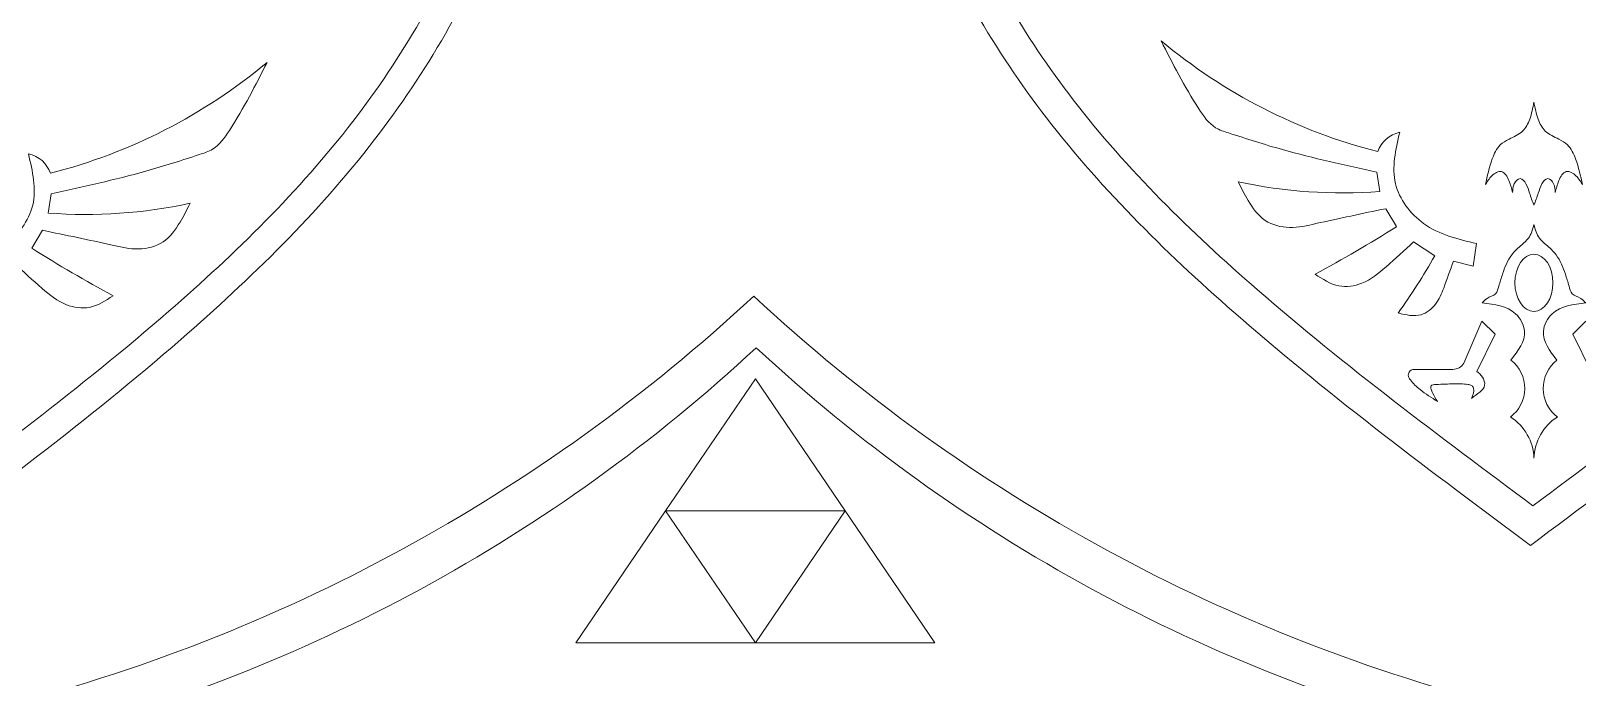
# Model space of a CAD drawing. Header units: inches. Extents: x 0 to 12, y 0 to 12.
# Drawn here: x 4.733 to 6.429, y 6.851 to 7.56 of the extents above; entities that cross this region are included whole.
import ezdxf

# ---------------------------------------------------------------- set-up
doc = ezdxf.new("R2010")
doc.units = ezdxf.units.IN
doc.header["$MEASUREMENT"] = 0

msp = doc.modelspace()

# ---------------------------------------------------------------- linework, layer by layer
at = {"color": 5, "lineweight": 0}
for p, q in [((6.2129, 7.3838), (6.2097, 7.4051)), ((4.7525, 7.3602), (4.7557, 7.3814)), ((6.2311, 7.3453), (6.2193, 7.365)), ((4.7344, 7.3216), (4.7461, 7.3413)), ((6.2732, 7.3132), (6.25, 7.3286)), ((6.3191, 7.3267), (6.3153, 7.3019)), ((6.3153, 7.3019), (6.2936, 7.3076)), ((6.305, 7.1954), (6.3248, 7.2418)), ((6.3248, 7.2418), (6.3393, 7.2274)), ((6.439, 7.2418), (6.4245, 7.2274)), ((6.3393, 7.2274), (6.3192, 7.1866)), ((6.4245, 7.2274), (6.4446, 7.1866)), ((5.528, 7.1783), (5.4295, 7.0336)), ((5.6264, 7.0336), (5.528, 7.1783)), ((6.2512, 7.1887), (6.2929, 7.1887)), ((5.4295, 7.0336), (5.3311, 6.8888)), ((5.528, 6.8888), (5.4295, 7.0336)), ((5.4295, 7.0336), (5.6264, 7.0336)), ((5.6264, 7.0336), (5.528, 6.8888)), ((5.7249, 6.8888), (5.6264, 7.0336)), ((5.3311, 6.8888), (5.528, 6.8888)), ((5.528, 6.8888), (5.7249, 6.8888))]:
    msp.add_line(p, q, dxfattribs=at)
for centre, radius, start, end in [((6.3601, 8.0128), 0.604, 230.1334, 255.6659), ((4.6053, 7.9891), 0.604, 284.3341, 309.8666), ((6.2411, 7.4172), 0.0322, 101.4674, 161.1937), ((4.7243, 7.3935), 0.0322, 18.8063, 78.5326), ((6.1727, 7.9329), 0.5506, 257.9267, 274.1924), ((4.7928, 7.9093), 0.5506, 265.8076, 282.0733), ((5.4396, 8.5997), 1.4833, 298.2597, 302.2494), ((5.5259, 8.5761), 1.4833, 237.7506, 241.7403), ((5.6135, 7.6924), 0.7609, 324.5017, 330.1066), ((4.2977, 8.5361), 1.8077, 284.1261, 312.9293), ((6.7602, 8.5361), 1.8077, 227.0707, 255.8739), ((6.2927, 7.2034), 0.0146, 271.0459, 327.1361), ((6.3327, 7.1679), 0.0392, 306.8379, 52.1804), ((6.4312, 7.1679), 0.0392, 127.8196, 233.1621), ((6.3259, 7.0894), 0.0561, 1.9204, 57.3192), ((6.4379, 7.0894), 0.0561, 122.6808, 178.0796)]:
    msp.add_arc(centre, radius, start, end, dxfattribs=at)
at = {"color": 250, "lineweight": 0}
for centre, start, end in [((4.2301, 8.6624), 284.1261, 312.9293), ((6.8222, 8.6624), 227.0707, 255.8739)]:
    msp.add_arc(centre, 1.9029, start, end, dxfattribs=at)
at = {"color": 5, "lineweight": 0}
msp.add_ellipse((6.3819, 7.2837), major_axis=(0, 0.0313), ratio=0.665933, dxfattribs=at)
at = {"color": 250, "lineweight": 0}
for points in [[(6.3781, 6.9957), (6.2699, 7.0762), (6.0801, 7.2175), (5.8431, 7.4485), (5.6895, 7.711), (5.6556, 7.9055), (5.6389, 8.0085)], [(6.3781, 6.9957), (6.4862, 7.0762), (6.676, 7.2175), (6.913, 7.4485), (7.0666, 7.711), (7.1005, 7.9055), (7.1172, 8.0085)], [(4.5797, 6.9721), (4.6878, 7.0526), (4.8776, 7.1938), (5.1147, 7.4248), (5.2682, 7.6873), (5.3021, 7.8819), (5.3188, 7.9849)]]:
    msp.add_open_spline(points, degree=3, knots=[0, 0, 0, 0, 0.0808468, 0.1419248, 0.197496, 0.2597021, 0.2597021, 0.2597021, 0.2597021], dxfattribs=at)
at = {"color": 5, "lineweight": 0}
for points, knots in [([(6.3808, 7.0392), (6.2781, 7.1156), (6.0977, 7.2498), (5.8726, 7.4692), (5.7267, 7.7186), (5.6945, 7.9034), (5.6786, 8.0013)], [0, 0, 0, 0, 0.0808468, 0.1419248, 0.197496, 0.2597021, 0.2597021, 0.2597021, 0.2597021]), ([(6.3808, 7.0392), (6.4835, 7.1156), (6.6639, 7.2498), (6.889, 7.4692), (7.0349, 7.7186), (7.0671, 7.9034), (7.083, 8.0013)], [0, 0, 0, 0, 0.0808468, 0.1419248, 0.197496, 0.2597021, 0.2597021, 0.2597021, 0.2597021]), ([(4.5824, 7.0155), (4.6851, 7.092), (4.8655, 7.2262), (5.0907, 7.4456), (5.2365, 7.695), (5.2687, 7.8798), (5.2846, 7.9777)], [0, 0, 0, 0, 0.0808468, 0.1419248, 0.197496, 0.2597021, 0.2597021, 0.2597021, 0.2597021]), ([(6.2097, 7.4051), (6.1749, 7.4127), (6.1198, 7.4246), (6.0621, 7.4432), (6.0281, 7.4541), (6.0025, 7.4911), (5.9857, 7.5242), (5.973, 7.5492)], [0, 0, 0, 0, 0.02753964, 0.04351363, 0.0474821, 0.05463243, 0.07669562, 0.07669562, 0.07669562, 0.07669562]), ([(4.7557, 7.3814), (4.7905, 7.389), (4.8456, 7.401), (4.9034, 7.4195), (4.9373, 7.4305), (4.9629, 7.4674), (4.9798, 7.5005), (4.9925, 7.5255)], [0, 0, 0, 0, 0.02753964, 0.04351363, 0.0474821, 0.05463243, 0.07669562, 0.07669562, 0.07669562, 0.07669562]), ([(6.3819, 7.4817), (6.3807, 7.4755), (6.3786, 7.4643), (6.3703, 7.4481), (6.3561, 7.4425), (6.3426, 7.4345), (6.334, 7.416), (6.3307, 7.4009), (6.3287, 7.3914)], [0, 0, 0, 0, 0.00496667, 0.00889983, 0.01334248, 0.01630321, 0.02086423, 0.02843291, 0.02843291, 0.02843291, 0.02843291]), ([(6.3819, 7.4817), (6.3831, 7.4755), (6.3852, 7.4643), (6.3936, 7.4481), (6.4077, 7.4425), (6.4212, 7.4345), (6.4298, 7.416), (6.4331, 7.4009), (6.4352, 7.3914)], [0, 0, 0, 0, 0.00496667, 0.00889983, 0.01334248, 0.01630321, 0.02086423, 0.02843291, 0.02843291, 0.02843291, 0.02843291]), ([(6.3191, 7.3267), (6.2985, 7.3316), (6.2603, 7.3407), (6.2215, 7.3923), (6.2302, 7.4296), (6.2347, 7.4488)], [0, 0, 0, 0, 0.01607831, 0.02987121, 0.04449574, 0.04449574, 0.04449574, 0.04449574]), ([(4.6464, 7.303), (4.6669, 7.3079), (4.7051, 7.317), (4.744, 7.3687), (4.7352, 7.4059), (4.7307, 7.4251)], [0, 0, 0, 0, 0.01607831, 0.02987121, 0.04449574, 0.04449574, 0.04449574, 0.04449574]), ([(6.2193, 7.365), (6.1938, 7.3597), (6.1588, 7.3524), (6.1146, 7.3421), (6.0848, 7.3495), (6.0687, 7.3723), (6.061, 7.3877), (6.0575, 7.3946)], [0, 0, 0, 0, 0.02023305, 0.02779216, 0.03497388, 0.04239776, 0.04841567, 0.04841567, 0.04841567, 0.04841567]), ([(6.3585, 7.3828), (6.3575, 7.387), (6.3555, 7.3951), (6.3477, 7.4091), (6.3345, 7.4013), (6.3306, 7.3947), (6.3287, 7.3914)], [0, 0, 0, 0, 0.00351206, 0.00679766, 0.00978558, 0.01288207, 0.01288207, 0.01288207, 0.01288207]), ([(6.3819, 7.3687), (6.3802, 7.3732), (6.3771, 7.3811), (6.3745, 7.3913), (6.3669, 7.4009), (6.3588, 7.392), (6.3586, 7.386), (6.3585, 7.3828)], [0, 0, 0, 0, 0.00367448, 0.00651244, 0.00872326, 0.0109429, 0.0134626, 0.0134626, 0.0134626, 0.0134626]), ([(6.3819, 7.3687), (6.3836, 7.3732), (6.3867, 7.3811), (6.3893, 7.3913), (6.3969, 7.4009), (6.405, 7.392), (6.4052, 7.386), (6.4053, 7.3828)], [0, 0, 0, 0, 0.00367448, 0.00651244, 0.00872326, 0.0109429, 0.0134626, 0.0134626, 0.0134626, 0.0134626]), ([(6.4053, 7.3828), (6.4063, 7.387), (6.4083, 7.3951), (6.4161, 7.4091), (6.4293, 7.4013), (6.4332, 7.3947), (6.4352, 7.3914)], [0, 0, 0, 0, 0.00351206, 0.00679766, 0.00978558, 0.01288207, 0.01288207, 0.01288207, 0.01288207]), ([(4.7461, 7.3413), (4.7716, 7.336), (4.8067, 7.3288), (4.8508, 7.3185), (4.8806, 7.3259), (4.8967, 7.3486), (4.9045, 7.364), (4.9079, 7.3709)], [0, 0, 0, 0, 0.02023305, 0.02779216, 0.03497388, 0.04239776, 0.04841567, 0.04841567, 0.04841567, 0.04841567]), ([(6.3819, 7.3475), (6.3804, 7.3422), (6.378, 7.3335), (6.3672, 7.3243), (6.3548, 7.3133), (6.3482, 7.2961), (6.3438, 7.2819), (6.3409, 7.2699), (6.3308, 7.2679), (6.3267, 7.2634), (6.325, 7.2616)], [0, 0, 0, 0, 0.00412311, 0.00675957, 0.01082209, 0.01687384, 0.02044886, 0.02277519, 0.025562, 0.02745838, 0.02745838, 0.02745838, 0.02745838]), ([(6.3819, 7.3475), (6.3834, 7.3422), (6.3858, 7.3335), (6.3966, 7.3243), (6.409, 7.3133), (6.4156, 7.2961), (6.42, 7.2819), (6.4229, 7.2699), (6.4331, 7.2679), (6.4371, 7.2634), (6.4388, 7.2616)], [0, 0, 0, 0, 0.00412311, 0.00675957, 0.01082209, 0.01687384, 0.02044886, 0.02277519, 0.025562, 0.02745838, 0.02745838, 0.02745838, 0.02745838]), ([(6.25, 7.3286), (6.24, 7.3194), (6.2222, 7.303), (6.1965, 7.2818), (6.1658, 7.2773), (6.1502, 7.2877), (6.1419, 7.2932)], [0, 0, 0, 0, 0.01052872, 0.01884852, 0.02537562, 0.03288337, 0.03288337, 0.03288337, 0.03288337]), ([(4.7155, 7.3049), (4.7254, 7.2957), (4.7432, 7.2793), (4.7689, 7.2582), (4.7997, 7.2537), (4.8152, 7.264), (4.8236, 7.2696)], [0, 0, 0, 0, 0.01052872, 0.01884852, 0.02537562, 0.03288337, 0.03288337, 0.03288337, 0.03288337]), ([(6.2936, 7.3076), (6.2901, 7.2977), (6.2845, 7.2816), (6.2757, 7.2596), (6.2571, 7.2447), (6.2417, 7.2485), (6.233, 7.2506)], [0, 0, 0, 0, 0.00813648, 0.01321573, 0.01827977, 0.02485473, 0.02485473, 0.02485473, 0.02485473]), ([(6.3567, 7.1989), (6.3646, 7.2092), (6.3775, 7.2257), (6.3599, 7.2578), (6.3387, 7.2601), (6.325, 7.2616)], [0, 0, 0, 0, 0.00906876, 0.01459213, 0.02458282, 0.02458282, 0.02458282, 0.02458282]), ([(6.4071, 7.1989), (6.3992, 7.2092), (6.3864, 7.2257), (6.4039, 7.2578), (6.4251, 7.2601), (6.4388, 7.2616)], [0, 0, 0, 0, 0.00906876, 0.01459213, 0.02458282, 0.02458282, 0.02458282, 0.02458282]), ([(6.2761, 7.1535), (6.2696, 7.1577), (6.2588, 7.1645), (6.2481, 7.1743), (6.243, 7.1824), (6.2461, 7.1885), (6.2498, 7.1887), (6.2512, 7.1887)], [0, 0, 0, 0, 0.00596177, 0.00986587, 0.01130521, 0.01296865, 0.01403095, 0.01403095, 0.01403095, 0.01403095]), ([(6.3192, 7.1866), (6.3215, 7.1847), (6.3262, 7.1809), (6.3306, 7.1669), (6.3188, 7.1617), (6.3135, 7.157), (6.3133, 7.1569)], [0, 0, 0, 0, 0.002263082, 0.004672888, 0.009805081, 0.009973743, 0.009973743, 0.009973743, 0.009973743]), ([(6.2761, 7.1535), (6.2743, 7.1567), (6.2717, 7.1611), (6.2691, 7.1665), (6.2684, 7.1719), (6.2806, 7.1724), (6.2924, 7.173), (6.3056, 7.173), (6.3136, 7.1717), (6.3173, 7.1658), (6.3153, 7.1604), (6.3133, 7.1569)], [0, 0, 0, 0, 0.00278599, 0.00388366, 0.00486863, 0.00626844, 0.01134116, 0.01538852, 0.01640716, 0.01732059, 0.0203083, 0.0203083, 0.0203083, 0.0203083])]:
    msp.add_open_spline(points, degree=3, knots=knots, dxfattribs=at)

doc.saveas('drawing.dxf')
